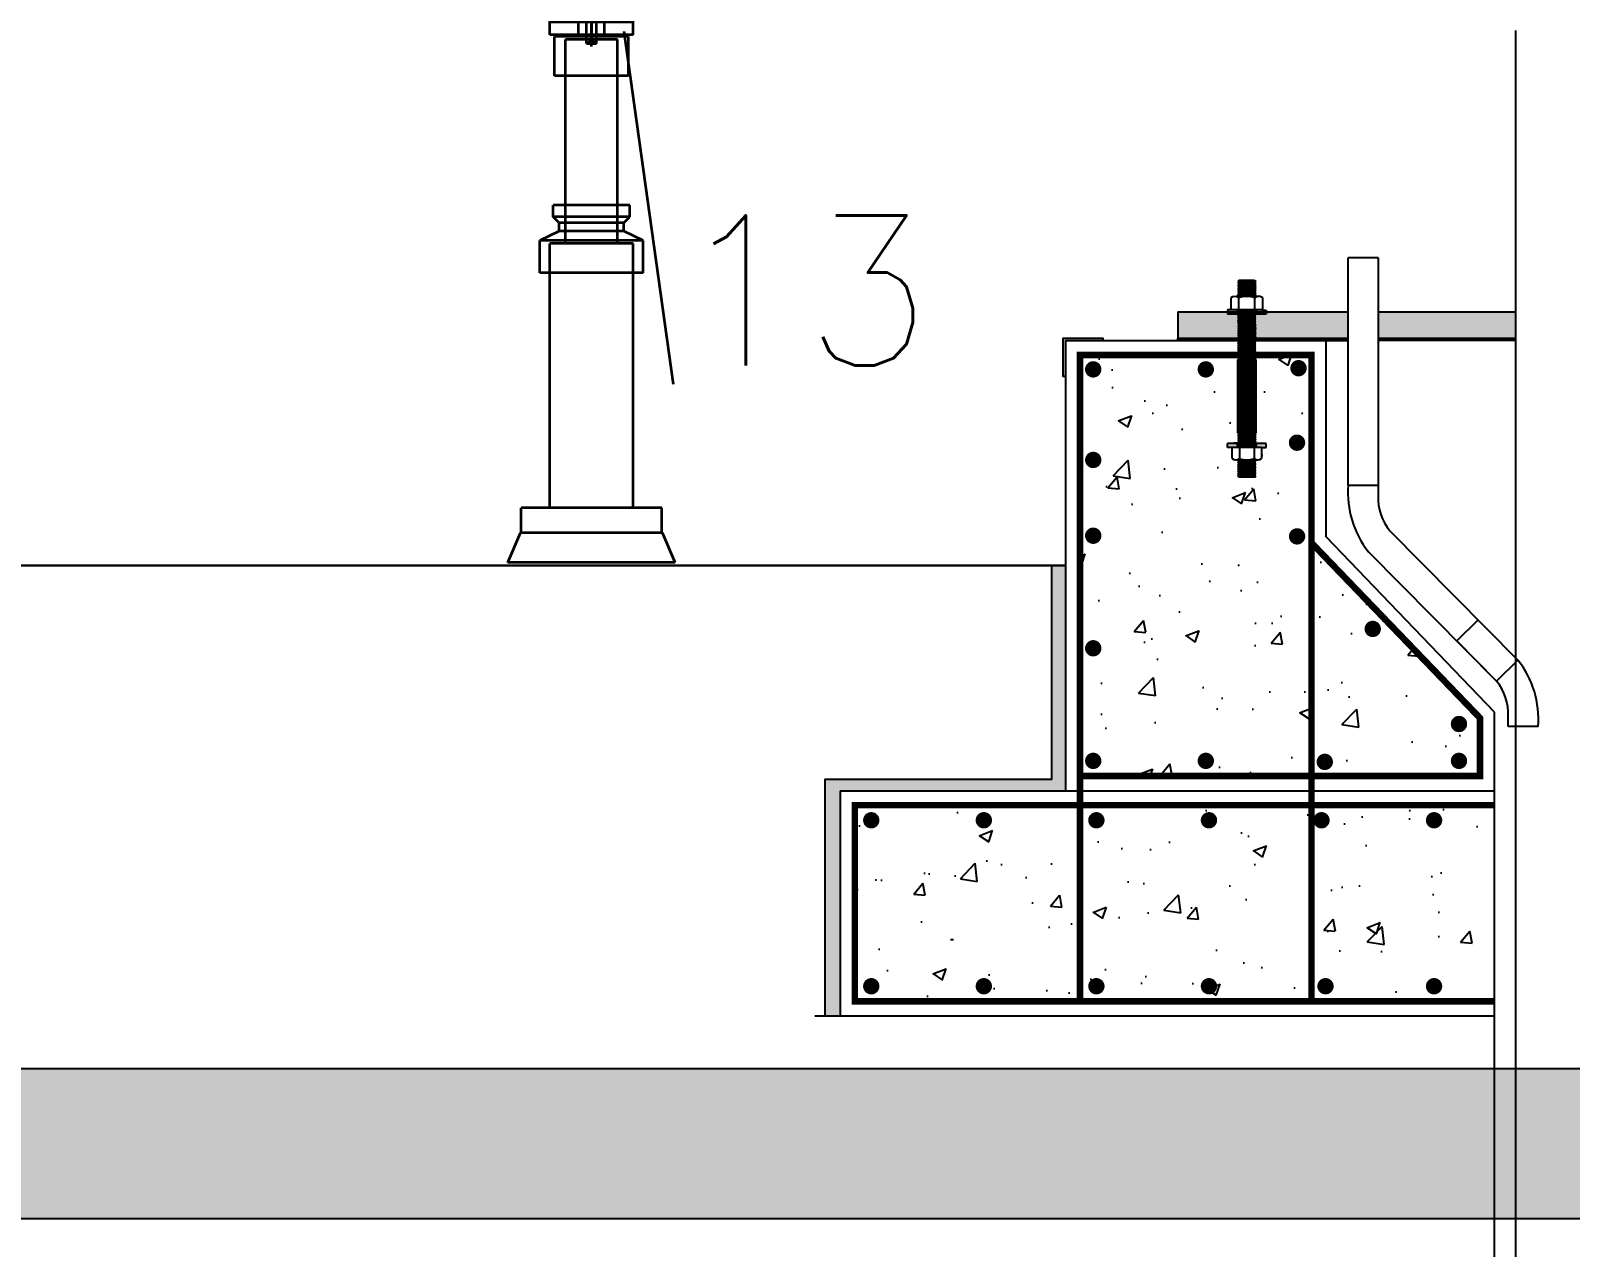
# Model space of a CAD drawing. Header units: inches. Extents: x 191440 to 383551, y 141411 to 284946.
# Drawn here: x 191684.629 to 191688.732, y 141564.486 to 141567.728 of the extents above; entities that cross this region are included whole.
import ezdxf

# ---------------------------------------------------------------- set-up
doc = ezdxf.new("R2010")
doc.units = ezdxf.units.IN
doc.header["$MEASUREMENT"] = 0
for name, pattern in [('AUSGEZOGEN', [0]), ('C_SOLID_M', [0]), ('CENTER', [2, 1.25, -0.25, 0.25, -0.25]), ('DGN Style 3', [426.72, 304.8, -121.92])]:
    doc.linetypes.add(name, pattern=pattern)
for name, color, linetype in [('CO', 4, 'Continuous'), ('Concrete', 7, 'C_SOLID_M'), ('HATCH', 40, 'Continuous'), ('PIPE', 7, 'AUSGEZOGEN'), ('Reinforcement', 10, 'Continuous'), ('Sanitary', 6, 'Continuous'), ('TEXT', 7, 'Continuous'), ('VP', 7, 'Continuous')]:
    doc.layers.add(name, color=color, linetype=linetype)
doc.layers.add('WB-SJ3-M-SECTA - M-EQPM-SUPT', color=4, linetype='Continuous', lineweight=35)
doc.layers.add('WB-SJ3-M-SECTA - P-TW', color=7, linetype='Continuous', lineweight=35)
doc.styles.add('ROMANS', font='romans', dxfattribs={"height": 1})
doc.styles.get("Standard").update_dxf_attribs({"font": 'txt.shx', "height": 0.2})
doc.dimstyles.new('osama', dxfattribs={"dimtxt": 50, "dimasz": 45, "dimexe": 0.18, "dimexo": 0.0625, "dimgap": 0.2, "dimtad": 0, "dimdec": 0, "dimzin": 0, "dimdsep": 46, "dimtxsty": 'ROMANS', "dimcen": 0, "dimse1": 1, "dimse2": 1, "dimclrd": 3, "dimclre": 3, "dimclrt": 5, "dimadec": 0, "dimazin": 0, "dimtfac": 0.6, "dimtdec": 0, "dimtmove": 2, "dimatfit": 3, "dimfxl": 1, "dimtolj": 1, "dimtzin": 0, "dimarcsym": 0})
pattern_1 = [(50, (192351.8954, 142335.46522), (0.36436934, -0.03187817), [0.0381, -0.4191]), (355, (192351.8954, 142335.46522), (-0.07048684, 0.38211369), [0.03048, -0.33528117]), (100.451445, (192351.92575, 142335.46257), (0.2938825, 0.3502355), [0.03238002, -0.35618049]), (46.1842, (192351.8954, 142335.56682), (0.54215808, -0.08408466), [0.05715, -0.62865]), (96.63556, (192351.94057, 142335.5598), (0.47480827, 0.49485225), [0.04857005, -0.53427122]), (351.18415, (192351.8954, 142335.5668), (0.47480827, 0.49485225), [0.04571993, -0.50291946]), (21, (192351.9462, 142335.54142), (0.30322878, -0.2045304), [0.0381, -0.4191]), (326, (192351.9462, 142335.54142), (0.12360406, 0.36837593), [0.03048, -0.33528]), (71.451445, (192351.97146, 142335.52438), (0.42683284, 0.16384554), [0.03238002, -0.35617988]), (37.5, (192351.89539, 142335.46522), (0.006177207, 0.169110078), [0, -0.331216, 0, -0.34036, 0, -0.33655]), (7.5, (192351.89539, 142335.46522), (0.133639325, 0.20036115), [0, -0.194056, 0, -0.323596, 0, -0.12827]), (327.5, (192351.7821, 142335.46522), (0.27118119, -0.011457488), [0, -0.127, 0, -0.39624, 0, -0.52578]), (317.5, (192351.7313, 142335.46522), (0.29625836, 0.05085298), [0, -0.1651, 0, -0.263144, 0, -0.37338])]

# ---------------------------------------------------------------- blocks, each defined once
blk = doc.blocks.new('*U19')
at = {"layer": 'WB-SJ3-M-SECTA - M-EQPM-SUPT', "color": 4, "linetype": 'DGN Style 3', "lineweight": 35}
for p, q in [((75.4, 497.4), (75.4, 578.5)), ((85, 497.4), (85, 578.5))]:
    blk.add_line(p, q, dxfattribs=at)
at = {"layer": 'WB-SJ3-M-SECTA - M-EQPM-SUPT', "linetype": 'DGN Style 3'}
for p, q in [((40.2, 517.7), (40.2, 530.1)), ((40.2, 518.1), (40.2, 530.1)), ((40.2, 530.1), (120.2, 530.1)), ((40.2, 505.7), (40.2, 518.1)), ((40.2, 517.7), (120.2, 517.7)), ((67.7, 505.5), (67.7, 518.1)), ((80.2, 507.4), (80.2, 518.1)), ((92.7, 505.5), (92.7, 518.1)), ((120.2, 518.1), (120.2, 530.1)), ((120.2, 517.7), (120.2, 530.1)), ((120.2, 505.7), (120.2, 518.1)), ((120.2, 505.7), (120.2, 517.7)), ((40.2, 505.7), (120.2, 505.7)), ((44.8, 466.2), (44.8, 503.9)), ((67.7, 505.5), (77.6, 505.5)), ((87.7, 505.5), (92.7, 505.5)), ((115.5, 466.2), (115.5, 503.9)), ((55.2, 465.1), (55.2, 501)), ((105.2, 465.1), (105.2, 501)), ((55.2, 305.6), (55.2, 342.4)), ((105.2, 305.6), (105.2, 342.4)), ((40.2, 277.7), (40.2, 305.6)), ((120.2, 277.7), (120.2, 305.6))]:
    blk.add_line(p, q, dxfattribs=at)
at = {"layer": 'WB-SJ3-M-SECTA - M-EQPM-SUPT'}
for p, q in [((40.2, 518.1), (120.2, 518.1)), ((80.2, 505.5), (80.2, 507.4)), ((43.5, 331.1), (43.5, 342.4)), ((116.8, 331.1), (116.8, 342.4)), ((49.2, 325.4), (43.5, 331.1)), ((49.2, 317.4), (49.2, 325.4)), ((111.2, 325.4), (116.8, 331.1)), ((111.2, 317.4), (111.2, 325.4)), ((30.7, 308.7), (49.2, 317.4)), ((111.2, 317.4), (129.6, 308.7)), ((30.7, 277.7), (30.7, 308.7)), ((129.6, 277.7), (129.6, 308.7)), ((12.7, 28.6), (12.7, 52.5)), ((147.7, 28.6), (147.7, 52.5))]:
    blk.add_line(p, q, dxfattribs=at)
at = {"layer": 'WB-SJ3-M-SECTA - M-EQPM-SUPT', "linetype": 'Continuous'}
for p, q in [((55.2, 342.4), (55.2, 465.1)), ((105.2, 342.4), (105.2, 465.1)), ((40.2, 52.5), (40.2, 277.7)), ((120.2, 52.5), (120.2, 277.7)), ((0, 0), (12.2, 28.6)), ((160.3, 0), (148.1, 28.6))]:
    blk.add_line(p, q, dxfattribs=at)
at = {"layer": 'WB-SJ3-M-SECTA - M-EQPM-SUPT', "color": 4, "linetype": 'DGN Style 3', "lineweight": 35, "flags": 128}
for points in [[(75.4, 578.5), (75.4, 651.8)], [(85, 651.8), (85, 578.5)], [(85, 578.5), (75.4, 578.5)], [(85, 497.4), (75.4, 497.4)]]:
    blk.add_lwpolyline(points, dxfattribs=at)
at = {"layer": 'WB-SJ3-M-SECTA - M-EQPM-SUPT', "linetype": 'DGN Style 3', "flags": 128}
for points in [[(40.2, 505.7), (40.2, 505.7), (40.2, 517.7)], [(92.7, 518.1), (80.2, 518.1), (67.7, 518.1)], [(75.4, 530.1), (85, 530.1)], [(85, 518.1), (75.4, 518.1)], [(44.8, 503.9), (115.5, 503.9)], [(85, 505.5), (75.4, 505.5)], [(55.2, 501), (105.2, 501)], [(44.8, 466.2), (55.2, 466.2)], [(44.8, 466.2), (46.9, 466.2)], [(105.2, 466.2), (115.5, 466.2)], [(43.5, 342.4), (55.2, 342.4)], [(105.2, 342.4), (116.8, 342.4)], [(43.5, 331.1), (116.8, 331.1)], [(49.2, 325.4), (111.2, 325.4)], [(49.2, 317.4), (111.2, 317.4)], [(30.7, 308.7), (129.6, 308.7)], [(40.2, 305.6), (120.2, 305.6)], [(40.2, 305.6), (55.2, 305.6)], [(12.7, 52.5), (40.2, 52.5)], [(120.2, 52.5), (147.7, 52.5)], [(12.2, 28.6), (12.7, 28.6)], [(147.7, 28.6), (148.1, 28.6)], [(0, 0), (160.3, 0)]]:
    blk.add_lwpolyline(points, dxfattribs=at)
at = {"layer": 'WB-SJ3-M-SECTA - M-EQPM-SUPT', "flags": 128}
for points in [[(87.7, 505.5), (80.2, 505.5), (77.6, 505.5)], [(43.5, 342.4), (116.8, 342.4)], [(43.5, 342.4), (43.5, 342.4)], [(43.5, 331.1), (116.8, 331.1)], [(43.5, 331.1), (43.5, 331.1)], [(49.2, 325.4), (111.2, 325.4)], [(49.2, 325.4), (49.2, 325.4)], [(49.2, 317.4), (111.2, 317.4)], [(49.2, 317.4), (49.2, 317.4)], [(30.7, 308.7), (129.6, 308.7)], [(30.7, 308.7), (30.7, 308.7)], [(30.7, 277.7), (129.6, 277.7)], [(30.7, 277.7), (40.2, 277.7)], [(12.7, 52.5), (147.7, 52.5)]]:
    blk.add_lwpolyline(points, dxfattribs=at)
at = {"layer": 'WB-SJ3-M-SECTA - M-EQPM-SUPT', "linetype": 'Continuous', "flags": 128}
for points in [[(46.9, 466.2), (111.7, 466.2)], [(12.2, 28.6), (148.1, 28.6)], [(12.2, 28.6), (12.2, 28.6)]]:
    blk.add_lwpolyline(points, dxfattribs=at)
at = {"layer": 'WB-SJ3-M-SECTA - M-EQPM-SUPT', "color": 4, "linetype": 'DGN Style 3', "lineweight": 35}
for start, end in [(0, 180), (180, 0)]:
    blk.add_arc((80.2, 651.8), 4.8, start, end, dxfattribs=at)
at = {"layer": 'WB-SJ3-M-SECTA - M-EQPM-SUPT', "linetype": 'DGN Style 3'}
blk.add_rational_spline([(80.2, 494.3), (80.2, 534.8), (80.2, 575.4), (80.2, 648.8), (80.2, 648.8), (80.2, 648.8), (80.2, 575.4), (80.2, 534.8), (80.2, 494.3)], [1, 1, 1, 0.707106781187, 1, 0.707106781187, 1, 1, 1], degree=2, knots=[0, 0, 0, 0.333333, 0.333333, 0.5, 0.5, 0.666667, 0.666667, 1, 1, 1], dxfattribs=at)
at = {"layer": 'WB-SJ3-M-SECTA - P-TW', "linetype": 'DGN Style 3', "lineweight": 35}
blk.add_line((76.4, 497.4), (84, 497.4), dxfattribs=at)
blk.add_open_spline([(76.4, 497.4), (76.5, 497.5), (76.6, 497.6), (76.8, 497.8), (76.9, 498), (77.2, 498.2), (77.3, 498.3), (77.5, 498.4), (77.6, 498.5), (77.8, 498.6), (77.8, 498.6), (78.1, 498.8), (78.2, 498.9), (78.5, 499), (78.6, 499), (78.8, 499.1), (78.9, 499.1), (79.2, 499.2), (79.4, 499.2), (79.7, 499.2), (79.8, 499.3), (80, 499.3), (80.1, 499.3), (80.4, 499.3), (80.6, 499.3), (80.8, 499.2), (80.9, 499.2), (81, 499.2), (81, 499.2), (81.2, 499.2), (81.3, 499.1), (81.5, 499.1), (81.7, 499), (82, 498.9), (82.1, 498.9), (82.3, 498.8), (82.3, 498.7), (82.6, 498.6), (82.7, 498.5), (82.9, 498.3), (83, 498.3), (83.2, 498.2), (83.2, 498.1), (83.4, 498), (83.5, 497.8), (83.8, 497.6), (83.9, 497.5), (84, 497.4)], degree=3, knots=[0, 0, 0, 0, 0.0625, 0.0625, 0.125, 0.125, 0.1875, 0.1875, 0.21875, 0.21875, 0.25, 0.25, 0.3125, 0.3125, 0.34375, 0.34375, 0.375, 0.375, 0.4375, 0.4375, 0.46875, 0.46875, 0.5, 0.5, 0.5625, 0.5625, 0.578125, 0.578125, 0.59375, 0.59375, 0.625, 0.625, 0.6875, 0.6875, 0.71875, 0.71875, 0.75, 0.75, 0.8125, 0.8125, 0.84375, 0.84375, 0.875, 0.875, 0.9375, 0.9375, 1, 1, 1, 1], dxfattribs=at)

msp = doc.modelspace()

# ---------------------------------------------------------------- hatches: boundary and pattern name
at = {"layer": 'Concrete'}
for points in [[(191687.83134, 141566.98376), (191687.81889, 141566.98375), (191687.81889, 141566.97248), (191687.92192, 141566.97249), (191687.92192, 141566.98357), (191687.9098, 141566.98357)], [(191687.83142, 141566.61698), (191687.81897, 141566.61698), (191687.81897, 141566.62826), (191687.922, 141566.62827), (191687.922, 141566.61719), (191687.90988, 141566.61719)]]:
    msp.add_hatch(color=256, dxfattribs=at).paths.add_polyline_path(points)
at = {"layer": 'HATCH'}
h = msp.add_hatch(dxfattribs=at)
h.set_pattern_fill('AR-CONC', color=256, scale=0.002)
h.set_pattern_definition(pattern_1)
h.paths.add_polyline_path([(191688.04278, 141566.36307), (191688.04278, 141566.86378), (191687.42586, 141566.86378), (191687.42586, 141565.74157), (191688.04278, 141565.74157)])
h.paths.add_polyline_path([(191687.7721, 141565.78209, -1), (191687.75009, 141565.78208, -1)], flags=16)
h.paths.add_polyline_path([(191687.99337, 141566.38036, -1), (191688.01538, 141566.38036, -1)], flags=16)
h.paths.add_polyline_path([(191687.4721, 141566.08209, -1), (191687.45009, 141566.08208, -1)], flags=16)
h.paths.add_polyline_path([(191687.84538, 141566.62782), (191687.8464, 141566.6268), (191687.84787, 141566.62826), (191687.84538, 141566.62826)], flags=16)
h.paths.add_polyline_path([(191687.89432, 141566.62081), (191687.89133, 141566.62381), (191687.8494, 141566.6238), (191687.8464, 141566.62081)], flags=0)
h.paths.add_polyline_path([(191687.84939, 141566.62064), (191687.84939, 141566.6238), (191687.8464, 141566.62081), (191687.8464, 141566.61764)], flags=16)
h.paths.add_polyline_path([(191687.84933, 141566.84427), (191687.8464, 141566.8472), (191687.8464, 141566.84427)], flags=0)
h.paths.add_polyline_path([(191687.89134, 141566.53836), (191687.8494, 141566.53836), (191687.84641, 141566.54135), (191687.8494, 141566.54435), (191687.84641, 141566.54734), (191687.8494, 141566.55034), (191687.84641, 141566.55334), (191687.8494, 141566.55633), (191687.84641, 141566.55933), (191687.8494, 141566.56232), (191687.84641, 141566.56532), (191687.8494, 141566.56831), (191687.8464, 141566.57131), (191687.8494, 141566.5743), (191687.8464, 141566.5773), (191687.8494, 141566.58029), (191687.84565, 141566.58404), (191687.84116, 141566.58404, -0.1856777), (191687.83143, 141566.58778), (191687.83142, 141566.61698), (191687.89482, 141566.61715), (191687.88975, 141566.62222), (191687.89432, 141566.6268), (191687.89133, 141566.6298), (191687.84939, 141566.62979), (191687.84791, 141566.62831), (191687.85088, 141566.62831), (191687.8464, 141566.63279), (191687.84939, 141566.63578), (191687.8464, 141566.63878), (191687.84939, 141566.64177), (191687.8464, 141566.64477), (191687.84939, 141566.64776), (191687.8464, 141566.65076), (191687.84939, 141566.65375), (191687.84758, 141566.65557), (191687.84521, 141566.65557), (191687.84939, 141566.65974), (191687.87036, 141566.65975), (191687.8703, 141566.84727), (191687.84633, 141566.84727), (191687.84933, 141566.85026), (191687.8484, 141566.85119), (191687.8443, 141566.85122), (191687.84933, 141566.85625), (191687.84633, 141566.85925), (191687.84933, 141566.86224), (191687.89126, 141566.86225), (191687.89426, 141566.85925), (191687.89126, 141566.85626), (191687.89459, 141566.85293), (191687.89465, 141566.65557), (191687.89314, 141566.65557), (191687.89132, 141566.65376), (191687.89432, 141566.65076), (191687.89132, 141566.64777), (191687.89432, 141566.64477), (191687.89133, 141566.64178), (191687.89432, 141566.63878), (191687.89133, 141566.63579), (191687.89645, 141566.63066), (191687.89646, 141566.61715), (191687.9093, 141566.61718), (191687.9093, 141566.58779, -0.1856777), (191687.89957, 141566.58404), (191687.89508, 141566.58404), (191687.89133, 141566.5803), (191687.89433, 141566.5773), (191687.89133, 141566.57431), (191687.89433, 141566.57131), (191687.89133, 141566.56832), (191687.89433, 141566.56532), (191687.89133, 141566.56233), (191687.89433, 141566.55933), (191687.89133, 141566.55634), (191687.89433, 141566.55334), (191687.89134, 141566.55034), (191687.89433, 141566.54735), (191687.89134, 141566.54435), (191687.89433, 141566.54136)], flags=16)
h.paths.add_polyline_path([(191687.4721, 141565.78209, -1), (191687.45009, 141565.78208, -1)], flags=16)
h.paths.add_polyline_path([(191687.8509, 141566.58778), (191687.85089, 141566.61698), (191687.9093, 141566.61699), (191687.922, 141566.61719), (191687.90988, 141566.61719), (191687.88983, 141566.61713), (191687.88983, 141566.58779, -0.1923077)], flags=16)
h.paths.add_polyline_path([(191687.45009, 141566.38208, -1), (191687.4721, 141566.38209, -1)], flags=16)
h.paths.add_polyline_path([(191687.99322, 141566.63, -1), (191688.01522, 141566.63001, -1)], flags=16)
h.paths.add_polyline_path([(191687.84336, 141566.6283), (191687.83713, 141566.62829), (191687.83577, 141566.62828), (191687.8409, 141566.6283)], flags=16)
h.paths.add_polyline_path([(191687.89375, 141566.84179), (191687.89126, 141566.84428), (191687.89375, 141566.84676), (191687.89375, 141566.84778), (191687.89126, 141566.85027), (191687.84933, 141566.85026), (191687.84633, 141566.85326), (191687.89426, 141566.85326), (191687.89498, 141566.84799), (191687.89375, 141566.84676), (191687.89375, 141566.84179), (191687.89426, 141566.84128), (191687.89375, 141566.84128)], flags=0)
h.paths.add_polyline_path([(191687.45009, 141566.584, -1), (191687.4721, 141566.584, -1)], flags=16)
h.paths.add_polyline_path([(191687.99722, 141566.82849, -1), (191688.01922, 141566.8285, -1)], flags=16)
h.paths.add_polyline_path([(191687.75009, 141566.82536, -1), (191687.7721, 141566.82537, -1)], flags=16)
h.paths.add_polyline_path([(191687.45009, 141566.82536, -1), (191687.4721, 141566.82537, -1)], flags=16)
h = msp.add_hatch(color=256, dxfattribs=at)
h.dxf.hatch_style = 1
h.paths.add_polyline_path([(191687.35009, 141566.30268), (191687.38697, 141566.30268), (191687.38697, 141565.70268), (191686.78697, 141565.70268), (191686.78697, 141565.10268), (191686.74564, 141565.10268), (191686.74564, 141565.7324), (191687.35009, 141565.7324)])
at = {"layer": 'HATCH', "linetype": 'ByBlock', "lineweight": -2}
h = msp.add_hatch(dxfattribs=at)
h.set_pattern_fill('GRAVEL', color=256)
h.set_pattern_definition([(228.01279, (191620.95534, 141536.53027), (-8, -9), [0.134536, -13.319088]), (184.96974, (191620.86534, 141536.43027), (12, 1), [0.230868, -22.855925]), (132.51045, (191620.63534, 141536.41027), (10, -11), [0.162788, -16.116033]), (267.27369, (191620.24534, 141536.16027), (1, 20), [0.210238, -20.813558]), (292.833654, (191620.23534, 141535.95027), (-5, 12), [0.206155, -20.409373]), (357.27369, (191620.31534, 141535.76027), (-20, 1), [0.210238, -20.813558]), (37.69424, (191620.52534, 141535.75027), (-13, -10), [0.278029, -27.524849]), (72.25533, (191620.74534, 141535.92027), (7, 22), [0.262488, -25.9863215]), (121.429566, (191620.82534, 141536.17027), (-8, 13), [0.21095, -20.884073]), (175.23636, (191620.71534, 141536.35027), (11, -1), [0.240832, -11.800763]), (222.39744, (191620.47534, 141536.37027), (-12, -11), [0.311448, -30.833375]), (138.81407, (191621.23534, 141536.15027), (-7, 6), [0.106301, -10.523845]), (171.469234, (191621.15534, 141536.22027), (13, -2), [0.202237, -20.021511]), (225, (191620.95534, 141536.2503), (-1e-16, -1), [0.141421, -1.272793]), (203.1986, (191620.88534, 141536.37027), (5, 2), [0.076158, -7.539615]), (291.8014, (191620.81534, 141536.34027), (-1, 3), [0.107703, -5.277462]), (30.96376, (191620.85534, 141536.24027), (3, 2), [0.174929, -5.656023]), (161.56505, (191621.00534, 141536.33027), (2, -1), [0.126491, -3.035787]), (16.38954, (191620.23534, 141536.34027), (10, 3), [0.1772, -17.542845]), (70.34618, (191620.40534, 141536.39027), (-4, -11), [0.148661, -14.717408]), (293.1986, (191621.00534, 141536.53027), (-2, 5), [0.152315, -7.463458]), (343.61046, (191621.06534, 141536.39027), (-10, 3), [0.1772, -17.542845]), (339.44395, (191620.23534, 141535.72027), (-5, 2), [0.17088, -8.373124]), (294.77514, (191620.39534, 141535.66027), (-5, 11), [0.143178, -14.174643]), (66.8014, (191621.01534, 141535.53027), (2, 5), [0.152315, -7.463458]), (17.354025, (191621.07534, 141535.67027), (-13, -4), [0.167631, -16.595424]), (69.44395, (191620.52534, 141535.53027), (-2, -5), [0.08544, -8.458564]), (101.30993, (191620.95534, 141535.53027), (-1, 4), [0.05099, -5.04803]), (165.96376, (191620.94534, 141535.58027), (3, -1), [0.206155, -3.916951]), (186.009006, (191620.74534, 141535.63027), (10, 1), [0.19105, -18.913923]), (303.69007, (191620.85534, 141536.15027), (-1, 2), [0.144222, -3.461329]), (353.157227, (191620.93534, 141536.03027), (17, -2), [0.251794, -24.927563]), (60.9454, (191621.18534, 141536.00027), (-4, -7), [0.102956, -10.192674]), (90, (191621.2353, 141536.0903), (-1, 1), [0.06, -0.94]), (120.25644, (191620.72534, 141535.66027), (4, -7), [0.138924, -13.75352]), (48.01279, (191620.65534, 141535.78027), (8, 9), [0.269072, -13.184552]), (0, (191620.8353, 141535.9803), (1, 1), [0.26, -0.74]), (325.30485, (191621.09534, 141535.98027), (10, -7), [0.158114, -15.653274]), (254.0546, (191621.22534, 141535.89027), (-1, -4), [0.145602, -7.134508]), (207.645975, (191621.18534, 141535.75027), (-19, -10), [0.237065, -23.469474]), (175.42608, (191620.97534, 141535.64027), (-13, 1), [0.250799, -24.829073])])
h.paths.add_polyline_path([(191693.0301, 141564.96268), (191683.54287, 141564.96268), (191683.54239, 141564.56268), (191693.0301, 141564.56268)])
h.paths.add_polyline_path([(191683.54287, 141564.96268), (191683.24002, 141564.96268), (191683.40532, 141564.56268), (191683.54239, 141564.56268)])
h.paths.add_polyline_path([(191683.24002, 141564.96268), (191682.84825, 141564.96268), (191681.78216, 141565.66268), (191656.7596, 141565.66268), (191656.7596, 141565.26268), (191681.66258, 141565.26268), (191682.72866, 141564.56268), (191683.40532, 141564.56268)])
at = {"layer": 'HATCH'}
h = msp.add_hatch(dxfattribs=at)
h.set_pattern_fill('AR-CONC', color=256, scale=0.002)
h.set_pattern_definition(pattern_1)
h.paths.add_polyline_path([(191687.00684, 141565.66397), (191686.82567, 141565.66397), (191686.82567, 141565.14138), (191686.86948, 141565.14138), (191686.86948, 141565.17052, -0.4142447), (191686.85848, 141565.18153, -1), (191686.88048, 141565.18152, -0.4141824), (191686.86948, 141565.17052), (191686.86948, 141565.14138), (191686.95379, 141565.14138)])
h.paths.add_polyline_path([(191686.85848, 141565.62382, -1), (191686.88048, 141565.62383, -1)], flags=16)
h = msp.add_hatch(dxfattribs=at)
h.set_pattern_fill('AR-CONC', color=256, scale=0.002)
h.set_pattern_definition(pattern_1)
h.paths.add_polyline_path([(191688.53097, 141565.66397), (191687.00684, 141565.66397), (191686.95379, 141565.14138), (191687.05213, 141565.14138), (191687.15873, 141565.62619, -0.8971866), (191687.18048, 141565.62383, -1.1145954), (191687.15873, 141565.62619), (191687.05213, 141565.14138), (191688.53097, 141565.14138)])
h.paths.add_polyline_path([(191687.78048, 141565.18152, -1), (191687.75848, 141565.18153, -1)], flags=16)
h.paths.add_polyline_path([(191688.08048, 141565.18152, -1), (191688.05848, 141565.18153, -1)], flags=16)
h.paths.add_polyline_path([(191687.75848, 141565.62382, -1), (191687.78048, 141565.62383, -1)], flags=16)
h.paths.add_polyline_path([(191688.05848, 141565.62382, -1), (191688.08048, 141565.62383, -1)], flags=16)
h.paths.add_polyline_path([(191687.48048, 141565.18152, -1), (191687.45848, 141565.18153, -1)], flags=16)
h.paths.add_polyline_path([(191688.35848, 141565.18153, -1), (191688.38048, 141565.18152, -1)], flags=16)
h.paths.add_polyline_path([(191687.45848, 141565.62382, -1), (191687.48048, 141565.62383, -1)], flags=16)
h.paths.add_polyline_path([(191688.35848, 141565.62382, -1), (191688.38048, 141565.62383, -1)], flags=16)
h.paths.add_polyline_path([(191687.18048, 141565.18152, -1), (191687.15848, 141565.18153, -1)], flags=16)
at = {"layer": 'PIPE'}
h = msp.add_hatch(color=256, dxfattribs=at)
h.dxf.hatch_style = 1
h.paths.add_polyline_path([(191688.14065, 141566.97868), (191688.14065, 141566.90868), (191687.89292, 141566.90868), (191687.89433, 141566.90726), (191687.89126, 141566.90419), (191687.84932, 141566.90419), (191687.84483, 141566.90868), (191687.68697, 141566.90868), (191687.68697, 141566.97868)])
h.paths.add_polyline_path([(191687.88384, 141566.97848), (191687.87726, 141566.97847), (191687.87068, 141566.97845), (191687.86454, 141566.97844), (191687.8584, 141566.97844), (191687.85303, 141566.97843), (191687.84765, 141566.97844), (191687.84328, 141566.97844), (191687.83891, 141566.97845), (191687.83569, 141566.97846), (191687.83248, 141566.97848)], flags=16)
h.paths.add_polyline_path([(191687.89425, 141566.94328), (191687.89125, 141566.94029), (191687.89425, 141566.93729), (191687.89125, 141566.9343), (191687.89425, 141566.9313), (191687.89126, 141566.92831), (191687.89425, 141566.92531), (191687.89126, 141566.92232), (191687.89425, 141566.91932), (191687.89126, 141566.91633), (191687.89425, 141566.91333), (191687.89126, 141566.91034), (191687.84932, 141566.91033), (191687.84633, 141566.91333), (191687.84932, 141566.91632), (191687.84633, 141566.91932), (191687.84932, 141566.92231), (191687.84633, 141566.92531), (191687.84932, 141566.9283), (191687.84633, 141566.9313), (191687.84932, 141566.93429), (191687.84633, 141566.93729), (191687.84932, 141566.94028), (191687.84633, 141566.94328), (191687.84932, 141566.94627), (191687.84632, 141566.94927), (191687.84968, 141566.95263), (191687.84632, 141566.95598), (191687.84932, 141566.95898), (191687.84632, 141566.96197), (191687.84932, 141566.96497), (191687.84632, 141566.96797), (191687.84932, 141566.97096), (191687.84632, 141566.97396), (191687.84932, 141566.97695), (191687.89125, 141566.97696), (191687.89425, 141566.97396), (191687.89125, 141566.97097), (191687.89425, 141566.96797), (191687.89125, 141566.96497), (191687.89425, 141566.96198), (191687.89125, 141566.95898), (191687.89425, 141566.95599), (191687.89089, 141566.95263), (191687.89425, 141566.94927), (191687.89125, 141566.94628)], flags=16)
h = msp.add_hatch(color=256, dxfattribs=at)
h.dxf.hatch_style = 1
h.paths.add_polyline_path([(191688.40961, 141566.90868), (191688.40961, 141566.97868), (191688.22065, 141566.97868), (191688.22065, 141566.90868)])
h.paths.add_polyline_path([(191688.58697, 141566.90868), (191688.58697, 141566.97868), (191688.40961, 141566.97868), (191688.40961, 141566.90868)])
h = msp.add_hatch(color=256, dxfattribs=at)
h.dxf.hatch_style = 1
h.paths.add_polyline_path([(191687.38097, 141566.90868), (191687.48693, 141566.90868), (191687.48697, 141566.90268), (191687.38697, 141566.90268), (191687.38697, 141566.80642), (191687.38097, 141566.80642)])
h = msp.add_hatch(color=4, dxfattribs=at)
h.dxf.hatch_style = 1
h.paths.add_polyline_path([(191688.14065, 141566.90268), (191688.14065, 141566.90868), (191687.68697, 141566.90868), (191687.68697, 141566.90268)])
h.paths.add_polyline_path([(191688.40961, 141566.90268), (191688.40961, 141566.90868), (191688.22065, 141566.90868), (191688.22065, 141566.90268)])
h.paths.add_polyline_path([(191688.58697, 141566.90268), (191688.58697, 141566.90868), (191688.40961, 141566.90868), (191688.40961, 141566.90268)])
h = msp.add_hatch(dxfattribs=at)
h.set_pattern_fill('AR-CONC', color=256, scale=0.002)
h.set_pattern_definition(pattern_1)
h.paths.add_polyline_path([(191688.04278, 141566.36307), (191688.04278, 141565.74157), (191688.49208, 141565.74157), (191688.49208, 141565.89607)])
h.paths.add_polyline_path([(191688.4469, 141565.88031, -1), (191688.4249, 141565.8803, -1)], flags=16)
h.paths.add_polyline_path([(191688.4469, 141565.78209, -1), (191688.4249, 141565.78208, -1)], flags=16)
h.paths.add_polyline_path([(191688.19502, 141566.13368, -1), (191688.21702, 141566.13368, -1)], flags=16)
h.paths.add_polyline_path([(191688.08918, 141565.77939, -1), (191688.06718, 141565.77939, -1)], flags=16)

# ---------------------------------------------------------------- linework, layer by layer
for p, q in [((191687.84931, 141567.06238), (191687.84631, 141567.05939)), ((191687.89424, 141567.05939), (191687.84631, 141567.05939)), ((191687.84631, 141567.05939), (191687.84931, 141567.05639)), ((191687.84931, 141567.05639), (191687.84631, 141567.0534)), ((191687.89424, 141567.0534), (191687.84631, 141567.0534)), ((191687.84631, 141567.0534), (191687.84931, 141567.0504)), ((191687.84931, 141567.0504), (191687.84631, 141567.04741)), ((191687.89424, 141567.04741), (191687.84631, 141567.04741)), ((191687.84631, 141567.04741), (191687.84931, 141567.04441)), ((191687.84931, 141567.04441), (191687.84631, 141567.04142)), ((191687.89424, 141567.04142), (191687.84631, 141567.04142)), ((191687.84631, 141567.04142), (191687.84931, 141567.03842)), ((191687.84931, 141567.03842), (191687.84631, 141567.03543)), ((191687.84631, 141567.03543), (191687.84931, 141567.03243)), ((191687.89424, 141567.03543), (191687.84632, 141567.03543)), ((191687.89124, 141567.06239), (191687.84931, 141567.06238)), ((191687.84931, 141567.05639), (191687.89124, 141567.0564)), ((191687.84931, 141567.0504), (191687.89124, 141567.05041)), ((191687.84931, 141567.04441), (191687.89124, 141567.04442)), ((191687.84931, 141567.03842), (191687.89124, 141567.03843)), ((191687.89124, 141567.06239), (191687.89424, 141567.05939)), ((191687.89424, 141567.05939), (191687.89124, 141567.0564)), ((191687.89124, 141567.0564), (191687.89424, 141567.0534)), ((191687.89424, 141567.0534), (191687.89124, 141567.05041)), ((191687.89124, 141567.05041), (191687.89424, 141567.04741)), ((191687.89424, 141567.04741), (191687.89124, 141567.04442)), ((191687.89124, 141567.04442), (191687.89424, 141567.04142)), ((191687.89424, 141567.04142), (191687.89124, 141567.03843)), ((191687.89124, 141567.03843), (191687.89424, 141567.03543)), ((191687.89424, 141567.03543), (191687.89124, 141567.03244)), ((191687.82745, 141567.01588), (191687.82745, 141566.98376)), ((191687.83816, 141567.02), (191687.90241, 141567.02001)), ((191687.84722, 141567.02412), (191687.84392, 141567.02082)), ((191687.84931, 141567.03243), (191687.84632, 141567.02944)), ((191687.89424, 141567.02944), (191687.84632, 141567.02944)), ((191687.84632, 141567.02944), (191687.84931, 141567.02644)), ((191687.84931, 141567.02644), (191687.84632, 141567.02344)), ((191687.89424, 141567.02345), (191687.84632, 141567.02344)), ((191687.84632, 141567.02344), (191687.84931, 141567.02045)), ((191687.84722, 141567.02412), (191687.89334, 141567.02412)), ((191687.84887, 141566.98376), (191687.84887, 141567.01588)), ((191687.84931, 141567.03243), (191687.89124, 141567.03244)), ((191687.84931, 141567.02644), (191687.89124, 141567.02644)), ((191687.87028, 141567.02), (191687.89335, 141567.02001)), ((191687.89124, 141567.03244), (191687.89424, 141567.02944)), ((191687.89424, 141567.02944), (191687.89124, 141567.02644)), ((191687.89124, 141567.02644), (191687.89424, 141567.02345)), ((191687.89424, 141567.02345), (191687.89125, 141567.02045)), ((191687.8917, 141566.98376), (191687.8917, 141567.01589)), ((191687.89334, 141567.02412), (191687.89664, 141567.02083)), ((191687.91312, 141566.98376), (191687.91311, 141567.01589)), ((191687.84632, 141566.96796), (191687.84932, 141566.97095)), ((191687.89425, 141566.96796), (191687.84632, 141566.96796)), ((191687.84932, 141566.96496), (191687.84632, 141566.96796)), ((191687.84632, 141566.96197), (191687.84932, 141566.96496)), ((191687.89425, 141566.96197), (191687.84632, 141566.96197)), ((191687.84932, 141566.95897), (191687.84632, 141566.96197)), ((191687.84632, 141566.95597), (191687.84932, 141566.95897)), ((191687.89425, 141566.95598), (191687.84632, 141566.95597)), ((191687.84932, 141566.95298), (191687.84632, 141566.95597)), ((191687.84632, 141566.94998), (191687.84932, 141566.95298)), ((191687.84932, 141566.96496), (191687.89125, 141566.96497)), ((191687.84932, 141566.95897), (191687.89125, 141566.95897)), ((191687.84932, 141566.95298), (191687.89125, 141566.95298)), ((191687.89425, 141566.96796), (191687.89125, 141566.97096)), ((191687.89125, 141566.96497), (191687.89425, 141566.96796)), ((191687.89425, 141566.96197), (191687.89125, 141566.96497)), ((191687.89125, 141566.95897), (191687.89425, 141566.96197)), ((191687.89425, 141566.95598), (191687.89125, 141566.95897)), ((191687.89125, 141566.95298), (191687.89425, 141566.95598)), ((191687.89425, 141566.94999), (191687.89125, 141566.95298)), ((191687.89425, 141566.94999), (191687.84632, 141566.94998)), ((191687.84932, 141566.94699), (191687.84632, 141566.94998)), ((191687.84932, 141566.94626), (191687.84632, 141566.94327)), ((191687.84632, 141566.94327), (191687.84932, 141566.94027)), ((191687.89425, 141566.94327), (191687.84633, 141566.94327)), ((191687.84932, 141566.94027), (191687.84633, 141566.93728)), ((191687.89425, 141566.93728), (191687.84633, 141566.93728)), ((191687.84633, 141566.93728), (191687.84932, 141566.93428)), ((191687.84932, 141566.93428), (191687.84633, 141566.93129)), ((191687.89425, 141566.93129), (191687.84633, 141566.93129)), ((191687.84633, 141566.93129), (191687.84932, 141566.92829)), ((191687.84932, 141566.92829), (191687.84633, 141566.9253)), ((191687.89425, 141566.9253), (191687.84633, 141566.9253)), ((191687.84633, 141566.9253), (191687.84932, 141566.9223)), ((191687.84932, 141566.9223), (191687.84633, 141566.91931)), ((191687.89425, 141566.91931), (191687.84633, 141566.91931)), ((191687.84633, 141566.91931), (191687.84932, 141566.91631)), ((191687.84932, 141566.91631), (191687.84633, 141566.91332)), ((191687.89425, 141566.91332), (191687.84633, 141566.91332)), ((191687.84633, 141566.91332), (191687.84932, 141566.91032)), ((191687.89125, 141566.94699), (191687.84932, 141566.94699)), ((191687.89125, 141566.94627), (191687.84932, 141566.94626)), ((191687.84932, 141566.94027), (191687.89125, 141566.94028)), ((191687.84932, 141566.93428), (191687.89125, 141566.93429)), ((191687.84932, 141566.92829), (191687.89125, 141566.9283)), ((191687.84932, 141566.9223), (191687.89126, 141566.92231)), ((191687.84932, 141566.91631), (191687.89126, 141566.91632)), ((191687.89125, 141566.94699), (191687.89425, 141566.94999)), ((191687.89125, 141566.94627), (191687.89425, 141566.94327)), ((191687.89425, 141566.94327), (191687.89125, 141566.94028)), ((191687.89125, 141566.94028), (191687.89425, 141566.93728)), ((191687.89425, 141566.93728), (191687.89125, 141566.93429)), ((191687.89125, 141566.93429), (191687.89425, 141566.93129)), ((191687.89425, 141566.93129), (191687.89125, 141566.9283)), ((191687.89125, 141566.9283), (191687.89425, 141566.9253)), ((191687.89425, 141566.9253), (191687.89126, 141566.92231)), ((191687.89126, 141566.92231), (191687.89425, 141566.91931)), ((191687.89425, 141566.91931), (191687.89126, 141566.91632)), ((191687.89126, 141566.91632), (191687.89425, 141566.91332)), ((191687.89425, 141566.91332), (191687.89126, 141566.91033)), ((191687.84932, 141566.91032), (191687.84633, 141566.90733)), ((191687.89425, 141566.90733), (191687.84633, 141566.90733)), ((191687.84633, 141566.90733), (191687.84932, 141566.90433)), ((191687.89425, 141566.90733), (191687.84633, 141566.90733)), ((191687.84932, 141566.90433), (191687.84633, 141566.90134)), ((191687.84932, 141566.89819), (191687.84633, 141566.90118)), ((191687.84633, 141566.89519), (191687.84932, 141566.89819)), ((191687.89425, 141566.89519), (191687.84633, 141566.89519)), ((191687.84933, 141566.89219), (191687.84633, 141566.89519)), ((191687.84633, 141566.8892), (191687.84933, 141566.89219)), ((191687.89425, 141566.8892), (191687.84633, 141566.8892)), ((191687.84933, 141566.8862), (191687.84633, 141566.8892)), ((191687.84633, 141566.88321), (191687.84933, 141566.8862)), ((191687.89425, 141566.88321), (191687.84633, 141566.88321)), ((191687.84933, 141566.88021), (191687.84633, 141566.88321)), ((191687.84633, 141566.87722), (191687.84933, 141566.88021)), ((191687.89426, 141566.87722), (191687.84633, 141566.87722)), ((191687.84933, 141566.87422), (191687.84633, 141566.87722)), ((191687.84633, 141566.87123), (191687.84933, 141566.87422)), ((191687.89426, 141566.87123), (191687.84633, 141566.87123)), ((191687.84933, 141566.86823), (191687.84633, 141566.87123)), ((191687.84932, 141566.91032), (191687.89126, 141566.91033)), ((191687.84932, 141566.90433), (191687.89126, 141566.90434)), ((191687.84933, 141566.89819), (191687.89126, 141566.89819)), ((191687.84933, 141566.89219), (191687.89126, 141566.8922)), ((191687.84933, 141566.8862), (191687.89126, 141566.88621)), ((191687.84933, 141566.88021), (191687.89126, 141566.88022)), ((191687.84933, 141566.87422), (191687.89126, 141566.87423)), ((191687.89126, 141566.91033), (191687.89425, 141566.90733)), ((191687.89425, 141566.90733), (191687.89126, 141566.90434)), ((191687.89126, 141566.90434), (191687.89425, 141566.90134)), ((191687.89126, 141566.89819), (191687.89425, 141566.90119)), ((191687.89425, 141566.89519), (191687.89126, 141566.89819)), ((191687.89126, 141566.8922), (191687.89425, 141566.89519)), ((191687.89425, 141566.8892), (191687.89126, 141566.8922)), ((191687.89126, 141566.88621), (191687.89425, 141566.8892)), ((191687.89425, 141566.88321), (191687.89126, 141566.88621)), ((191687.89126, 141566.88022), (191687.89425, 141566.88321)), ((191687.89426, 141566.87722), (191687.89126, 141566.88022)), ((191687.89126, 141566.87423), (191687.89426, 141566.87722)), ((191687.89426, 141566.87123), (191687.89126, 141566.87423)), ((191687.89126, 141566.86824), (191687.89426, 141566.87123)), ((191687.84633, 141566.86524), (191687.84933, 141566.86823)), ((191687.89426, 141566.86524), (191687.84633, 141566.86524)), ((191687.84933, 141566.86224), (191687.84633, 141566.86524)), ((191687.84633, 141566.85925), (191687.84933, 141566.86224)), ((191687.89426, 141566.85925), (191687.84633, 141566.85925)), ((191687.89426, 141566.85925), (191687.84633, 141566.85925)), ((191687.84633, 141566.85925), (191687.84933, 141566.85625)), ((191687.84933, 141566.85625), (191687.84633, 141566.85326)), ((191687.89426, 141566.85326), (191687.84633, 141566.85326)), ((191687.84633, 141566.85326), (191687.84933, 141566.85026)), ((191687.84933, 141566.85026), (191687.84633, 141566.84727)), ((191687.84633, 141566.84727), (191687.84933, 141566.84427)), ((191687.89426, 141566.84727), (191687.84634, 141566.84727)), ((191687.84933, 141566.84427), (191687.84634, 141566.84128)), ((191687.89426, 141566.84128), (191687.84634, 141566.84128)), ((191687.84933, 141566.86823), (191687.89126, 141566.86824)), ((191687.84933, 141566.86224), (191687.89126, 141566.86225)), ((191687.84933, 141566.85625), (191687.89126, 141566.85626)), ((191687.84933, 141566.85026), (191687.89126, 141566.85027)), ((191687.84933, 141566.84427), (191687.89126, 141566.84428)), ((191687.89426, 141566.86524), (191687.89126, 141566.86824)), ((191687.89126, 141566.86225), (191687.89426, 141566.86524)), ((191687.89426, 141566.85925), (191687.89126, 141566.86225)), ((191687.89426, 141566.85925), (191687.89126, 141566.85626)), ((191687.89126, 141566.85626), (191687.89426, 141566.85326)), ((191687.89426, 141566.85326), (191687.89126, 141566.85027)), ((191687.89126, 141566.85027), (191687.89426, 141566.84727)), ((191687.89426, 141566.84727), (191687.89126, 141566.84428)), ((191687.89126, 141566.84428), (191687.89426, 141566.84128)), ((191687.84939, 141566.65974), (191687.8464, 141566.65675)), ((191687.89432, 141566.65675), (191687.8464, 141566.65675)), ((191687.8464, 141566.65675), (191687.84939, 141566.65375)), ((191687.84939, 141566.65375), (191687.8464, 141566.65076)), ((191687.89432, 141566.65076), (191687.8464, 141566.65076)), ((191687.8464, 141566.65076), (191687.84939, 141566.64776)), ((191687.84939, 141566.64776), (191687.8464, 141566.64477)), ((191687.89432, 141566.64477), (191687.8464, 141566.64477)), ((191687.8464, 141566.64477), (191687.84939, 141566.64177)), ((191687.84939, 141566.64177), (191687.8464, 141566.63878)), ((191687.89432, 141566.63878), (191687.8464, 141566.63878)), ((191687.8464, 141566.63878), (191687.84939, 141566.63578)), ((191687.84939, 141566.63578), (191687.8464, 141566.63279)), ((191687.89432, 141566.63279), (191687.8464, 141566.63279)), ((191687.8464, 141566.63279), (191687.84939, 141566.62979)), ((191687.84939, 141566.65974), (191687.89132, 141566.65975)), ((191687.84939, 141566.65375), (191687.89132, 141566.65376)), ((191687.84939, 141566.64776), (191687.89133, 141566.64777)), ((191687.84939, 141566.64177), (191687.89133, 141566.64178)), ((191687.84939, 141566.63578), (191687.89133, 141566.63579)), ((191687.89132, 141566.65975), (191687.89432, 141566.65675)), ((191687.89432, 141566.65675), (191687.89132, 141566.65376)), ((191687.89132, 141566.65376), (191687.89432, 141566.65076)), ((191687.89432, 141566.65076), (191687.89132, 141566.64777)), ((191687.89133, 141566.64777), (191687.89432, 141566.64477)), ((191687.89432, 141566.64477), (191687.89133, 141566.64178)), ((191687.89133, 141566.64178), (191687.89432, 141566.63878)), ((191687.89432, 141566.63878), (191687.89133, 141566.63579)), ((191687.89133, 141566.63579), (191687.89432, 141566.63279)), ((191687.89432, 141566.63279), (191687.89133, 141566.6298)), ((191687.83143, 141566.58778), (191687.83142, 141566.61698)), ((191687.84116, 141566.58404), (191687.89957, 141566.58404)), ((191687.8494, 141566.58029), (191687.8464, 141566.58329)), ((191687.85089, 141566.61698), (191687.8509, 141566.58778)), ((191687.87037, 141566.58404), (191687.89133, 141566.58404)), ((191687.88983, 141566.61699), (191687.88983, 141566.58779)), ((191687.89133, 141566.5803), (191687.89433, 141566.58329)), ((191687.9093, 141566.61699), (191687.9093, 141566.58779)), ((191687.8464, 141566.5773), (191687.8494, 141566.58029)), ((191687.89433, 141566.5773), (191687.8464, 141566.5773)), ((191687.8494, 141566.5743), (191687.8464, 141566.5773)), ((191687.8464, 141566.57131), (191687.8494, 141566.5743)), ((191687.8494, 141566.56831), (191687.8464, 141566.57131)), ((191687.89433, 141566.57131), (191687.84641, 141566.57131)), ((191687.84641, 141566.56532), (191687.8494, 141566.56831)), ((191687.89433, 141566.56532), (191687.84641, 141566.56532)), ((191687.8494, 141566.56232), (191687.84641, 141566.56532)), ((191687.84641, 141566.55933), (191687.8494, 141566.56232)), ((191687.89433, 141566.55933), (191687.84641, 141566.55933)), ((191687.8494, 141566.55633), (191687.84641, 141566.55933)), ((191687.84641, 141566.55334), (191687.8494, 141566.55633)), ((191687.89433, 141566.55334), (191687.84641, 141566.55334)), ((191687.8494, 141566.55034), (191687.84641, 141566.55334)), ((191687.84641, 141566.54734), (191687.8494, 141566.55034)), ((191687.89433, 141566.54735), (191687.84641, 141566.54734)), ((191687.8494, 141566.54435), (191687.84641, 141566.54734)), ((191687.84641, 141566.54135), (191687.8494, 141566.54435)), ((191687.8494, 141566.58029), (191687.89133, 141566.5803)), ((191687.8494, 141566.5743), (191687.89133, 141566.57431)), ((191687.8494, 141566.56831), (191687.89133, 141566.56832)), ((191687.8494, 141566.56232), (191687.89133, 141566.56233)), ((191687.8494, 141566.55633), (191687.89133, 141566.55634)), ((191687.8494, 141566.55034), (191687.89134, 141566.55034)), ((191687.8494, 141566.54435), (191687.89134, 141566.54435)), ((191687.89433, 141566.5773), (191687.89133, 141566.5803)), ((191687.89133, 141566.57431), (191687.89433, 141566.5773)), ((191687.89433, 141566.57131), (191687.89133, 141566.57431)), ((191687.89133, 141566.56832), (191687.89433, 141566.57131)), ((191687.89433, 141566.56532), (191687.89133, 141566.56832)), ((191687.89133, 141566.56233), (191687.89433, 141566.56532)), ((191687.89433, 141566.55933), (191687.89133, 141566.56233)), ((191687.89133, 141566.55634), (191687.89433, 141566.55933)), ((191687.89433, 141566.55334), (191687.89133, 141566.55634)), ((191687.89134, 141566.55034), (191687.89433, 141566.55334)), ((191687.89433, 141566.54735), (191687.89134, 141566.55034)), ((191687.89134, 141566.54435), (191687.89433, 141566.54735)), ((191687.89433, 141566.54136), (191687.89134, 141566.54435)), ((191687.89433, 141566.54136), (191687.84641, 141566.54135)), ((191687.8494, 141566.53836), (191687.84641, 141566.54135)), ((191687.89134, 141566.53836), (191687.8494, 141566.53836)), ((191687.89134, 141566.53836), (191687.89433, 141566.54136)), ((191687.84979, 141566.30431), (191687.84682, 141566.30133))]:
    msp.add_line(p, q)
at = {"const_width": 0.04792}
msp.add_lwpolyline([(191687.87036, 141566.65557), (191687.8703, 141566.85086)], dxfattribs=at)
at = {"color": 7}
for points in [[(191656.8996, 141566.30268), (191687.38697, 141566.30268)], [(191656.8996, 141565.80268), (191656.7596, 141565.80268), (191656.7596, 141565.66268), (191681.78216, 141565.66268), (191682.84825, 141564.96268), (191693.0301, 141564.96268), (191693.0301, 141565.10268), (191692.8901, 141565.10268)], [(191656.7596, 141565.26268), (191681.66258, 141565.26268), (191682.72866, 141564.56268), (191693.0301, 141564.56268)]]:
    msp.add_lwpolyline(points, dxfattribs=at)
for centre, radius, start, end in [((191687.83816, 141567.00402), 0.01598, 47.93107, 132.08111), ((191687.87029, 141566.96226), 0.05774, 68.23504, 111.77714), ((191687.90241, 141567.00403), 0.01598, 47.93107, 132.08111), ((191687.84116, 141566.59856), 0.01453, 227.93107, 312.08111), ((191687.87036, 141566.63653), 0.05249, 248.23504, 291.77714), ((191687.89957, 141566.59857), 0.01453, 227.93107, 312.08111)]:
    msp.add_arc(centre, radius, start, end)
at = {"layer": 'CO'}
msp.add_lwpolyline([(191688.58697, 141562.3505), (191688.58697, 141567.72868)], dxfattribs=at)
at = {"layer": 'Concrete'}
for p, q in [((191687.83134, 141566.98376), (191687.81889, 141566.98375)), ((191687.81889, 141566.98375), (191687.81889, 141566.97248)), ((191687.92192, 141566.97249), (191687.81889, 141566.97248)), ((191687.91312, 141566.98376), (191687.82745, 141566.98376)), ((191687.91376, 141566.98355), (191687.82745, 141566.98376)), ((191687.8453, 141566.98356), (191687.8453, 141566.97244)), ((191687.84932, 141566.98011), (191687.84632, 141566.9831)), ((191687.89424, 141566.97994), (191687.84632, 141566.97994)), ((191687.84932, 141566.97694), (191687.84632, 141566.97994)), ((191687.84632, 141566.97395), (191687.84932, 141566.97694)), ((191687.89425, 141566.97395), (191687.84632, 141566.97395)), ((191687.84932, 141566.97095), (191687.84632, 141566.97395)), ((191687.84932, 141566.98011), (191687.89125, 141566.98011)), ((191687.84932, 141566.97694), (191687.89125, 141566.97695)), ((191687.84932, 141566.97095), (191687.89125, 141566.97096)), ((191687.89125, 141566.98011), (191687.89424, 141566.98311)), ((191687.89125, 141566.97695), (191687.89424, 141566.97994)), ((191687.89425, 141566.97395), (191687.89125, 141566.97695)), ((191687.89125, 141566.97096), (191687.89425, 141566.97395)), ((191687.89638, 141566.98357), (191687.89638, 141566.97244)), ((191687.9098, 141566.98357), (191687.92192, 141566.98357)), ((191687.92192, 141566.98357), (191687.92192, 141566.97249)), ((191687.922, 141566.62827), (191687.81897, 141566.62826)), ((191687.81897, 141566.61698), (191687.81897, 141566.62826)), ((191687.84538, 141566.61718), (191687.84538, 141566.62831)), ((191687.84939, 141566.62979), (191687.8464, 141566.6268)), ((191687.89432, 141566.6268), (191687.8464, 141566.6268)), ((191687.8464, 141566.6268), (191687.84939, 141566.6238)), ((191687.84939, 141566.62979), (191687.89133, 141566.6298)), ((191687.89133, 141566.6298), (191687.89432, 141566.6268)), ((191687.89432, 141566.6268), (191687.89133, 141566.62381)), ((191687.89646, 141566.61718), (191687.89646, 141566.62831)), ((191687.922, 141566.61719), (191687.922, 141566.62827)), ((191687.83142, 141566.61698), (191687.81897, 141566.61698)), ((191687.90988, 141566.61719), (191687.83142, 141566.61698)), ((191687.9093, 141566.61699), (191687.83142, 141566.61698)), ((191687.84939, 141566.6238), (191687.8464, 141566.62081)), ((191687.89432, 141566.62081), (191687.8464, 141566.62081)), ((191687.84939, 141566.62064), (191687.8464, 141566.61764)), ((191687.8494, 141566.6238), (191687.89133, 141566.62381)), ((191687.8494, 141566.62064), (191687.89133, 141566.62064)), ((191687.89133, 141566.62381), (191687.89432, 141566.62081)), ((191687.89133, 141566.62064), (191687.89432, 141566.61765)), ((191687.90988, 141566.61719), (191687.922, 141566.61719))]:
    msp.add_line(p, q, dxfattribs=at)
at = {"layer": 'Concrete', "linetype": 'CENTER'}
msp.add_line((191687.89376, 141566.71488), (191687.89374, 141566.85087), dxfattribs=at)
at = {"layer": 'Concrete'}
for points in [[(191687.68697, 141566.97868), (191688.14065, 141566.97868)], [(191687.68697, 141566.97868), (191687.68697, 141566.90868)], [(191687.88384, 141566.97248), (191687.87726, 141566.97247), (191687.87068, 141566.97245), (191687.86454, 141566.97244), (191687.8584, 141566.97244), (191687.85303, 141566.97243), (191687.84765, 141566.97244), (191687.84328, 141566.97244), (191687.83891, 141566.97245), (191687.83569, 141566.97246), (191687.83248, 141566.97248)], [(191687.88384, 141566.97248), (191687.87726, 141566.97247), (191687.87068, 141566.97245), (191687.86454, 141566.97244), (191687.8584, 141566.97244), (191687.85303, 141566.97243), (191687.84765, 141566.97244), (191687.84328, 141566.97244), (191687.83891, 141566.97245), (191687.83569, 141566.97246), (191687.83248, 141566.97248)], [(191688.22065, 141566.97868), (191688.58697, 141566.97868)], [(191687.38697, 141566.90268), (191688.14065, 141566.90268)], [(191687.38697, 141566.90268), (191687.38697, 141565.70268)], [(191688.14065, 141566.90268), (191687.68697, 141566.90268), (191687.68697, 141566.90868), (191688.14065, 141566.90868)], [(191688.08167, 141566.37874), (191688.08167, 141566.90268)], [(191688.22065, 141566.90868), (191688.40961, 141566.90868)], [(191688.22065, 141566.90868), (191688.40961, 141566.90868)], [(191688.40961, 141566.90268), (191688.22065, 141566.90268)], [(191688.40961, 141566.90868), (191688.58697, 141566.90868)], [(191688.40961, 141566.90868), (191688.58697, 141566.90868)], [(191688.58697, 141566.90268), (191688.40961, 141566.90268)], [(191687.88392, 141566.62827), (191687.87734, 141566.62828), (191687.87076, 141566.62829), (191687.86462, 141566.6283), (191687.85848, 141566.62831), (191687.8531, 141566.62831), (191687.84773, 141566.62831), (191687.84336, 141566.6283), (191687.83899, 141566.62829), (191687.83577, 141566.62828), (191687.83255, 141566.62826)], [(191687.88392, 141566.62827), (191687.87734, 141566.62828), (191687.87076, 141566.62829), (191687.86462, 141566.6283), (191687.85848, 141566.62831), (191687.8531, 141566.62831), (191687.84773, 141566.62831), (191687.84336, 141566.6283), (191687.83899, 141566.62829), (191687.83577, 141566.62828), (191687.83255, 141566.62826)], [(191688.53097, 141565.91175), (191688.08167, 141566.37874)], [(191686.44773, 141566.30268), (191669.16009, 141566.30268)], [(191687.35009, 141566.30268), (191687.35009, 141565.7324), (191686.74564, 141565.7324), (191686.74564, 141565.10268)], [(191688.53097, 141565.70268), (191688.53097, 141565.91175)], [(191686.78697, 141565.70268), (191687.38697, 141565.70268)], [(191686.78697, 141565.70268), (191686.78697, 141565.10268)], [(191687.38697, 141565.70268), (191688.53097, 141565.70268)], [(191688.53097, 141562.22089), (191688.53097, 141565.70268)], [(191686.71905, 141565.10268), (191688.53097, 141565.10268)]]:
    msp.add_lwpolyline(points, dxfattribs=at)
at = {"layer": 'PIPE'}
for points in [[(191688.14065, 141566.51648), (191688.14065, 141567.12272)], [(191688.22065, 141567.12272), (191688.14065, 141567.12272)], [(191688.22065, 141567.12272), (191688.22065, 141566.48878)], [(191687.38697, 141566.80642), (191687.38097, 141566.80642), (191687.38097, 141566.90868), (191687.48693, 141566.90868), (191687.48697, 141566.90268)], [(191688.14065, 141566.51648), (191688.22065, 141566.51648)], [(191688.22065, 141566.51648), (191688.22065, 141566.48878)], [(191688.25181, 141566.39513), (191688.5926, 141566.05088)], [(191688.19496, 141566.33885), (191688.53575, 141565.99459)], [(191687.38697, 141566.30268), (191686.31592, 141566.30268)], [(191688.42985, 141566.10157), (191688.48671, 141566.15785)], [(191688.53575, 141565.99459), (191688.42985, 141566.10157)], [(191688.5926, 141566.05088), (191688.53575, 141565.99459)], [(191688.56697, 141565.87329), (191688.56697, 141565.901)], [(191688.64697, 141565.87329), (191688.56697, 141565.87329)]]:
    msp.add_lwpolyline(points, dxfattribs=at)
for centre, radius, start, end in [((191688.3928, 141566.49646), 0.25294, 175.45898, 218.54222), ((191688.35436, 141566.48127), 0.13392, 176.78265, 220.02933), ((191688.39535, 141565.89338), 0.25242, 355.43642, 38.60496), ((191688.43334, 141565.90843), 0.13383, 356.81397, 40.07459)]:
    msp.add_arc(centre, radius, start, end, dxfattribs=at)
at = {"layer": 'Reinforcement', "const_width": 0.01743}
msp.add_lwpolyline([(191687.42586, 141565.74157), (191688.49208, 141565.74157), (191688.49208, 141565.89607), (191688.04278, 141566.36307), (191688.04278, 141566.86378), (191687.42586, 141566.86378)], close=True, dxfattribs=at)
at = {"layer": 'Reinforcement', "const_width": 0.02157}
for points in [[(191687.4721, 141566.82537, 1), (191687.45009, 141566.82536, 1)], [(191687.7721, 141566.82537, 1), (191687.75009, 141566.82536, 1)], [(191688.01922, 141566.8285, 1), (191687.99722, 141566.82849, 1)], [(191688.01522, 141566.63001, 1), (191687.99322, 141566.63, 1)], [(191687.4721, 141566.584, 1), (191687.45009, 141566.584, 1)], [(191687.4721, 141566.38209, 1), (191687.45009, 141566.38208, 1)], [(191688.01538, 141566.38036, 1), (191687.99337, 141566.38036, 1)], [(191688.21702, 141566.13368, 1), (191688.19502, 141566.13368, 1)], [(191687.4721, 141566.08209, 1), (191687.45009, 141566.08208, 1)], [(191688.4469, 141565.88031, 1), (191688.4249, 141565.8803, 1)], [(191687.4721, 141565.78209, 1), (191687.45009, 141565.78208, 1)], [(191687.7721, 141565.78209, 1), (191687.75009, 141565.78208, 1)], [(191688.4469, 141565.78209, 1), (191688.4249, 141565.78208, 1)], [(191688.08918, 141565.77939, 1), (191688.06718, 141565.77939, 1)], [(191686.88048, 141565.62383, 1), (191686.85848, 141565.62382, 1)], [(191687.18048, 141565.62383, 1), (191687.15848, 141565.62382, 1)], [(191687.18048, 141565.62383, 1), (191687.15848, 141565.62382, 1)], [(191687.48048, 141565.62383, 1), (191687.45848, 141565.62382, 1)], [(191687.78048, 141565.62383, 1), (191687.75848, 141565.62382, 1)], [(191688.08048, 141565.62383, 1), (191688.05848, 141565.62382, 1)], [(191688.38048, 141565.62383, 1), (191688.35848, 141565.62382, 1)], [(191686.88048, 141565.18152, -1), (191686.85848, 141565.18153, -1)], [(191687.18048, 141565.18152, -1), (191687.15848, 141565.18153, -1)], [(191687.18048, 141565.18152, -1), (191687.15848, 141565.18153, -1)], [(191687.48048, 141565.18152, -1), (191687.45848, 141565.18153, -1)], [(191687.78048, 141565.18152, -1), (191687.75848, 141565.18153, -1)], [(191688.09112, 141565.18152, -1), (191688.06912, 141565.18153, -1)], [(191688.38048, 141565.18152, -1), (191688.35848, 141565.18153, -1)]]:
    msp.add_lwpolyline(points, format="xyb", close=True, dxfattribs=at)
at = {"layer": 'Reinforcement', "const_width": 0.01743}
for points in [[(191688.04278, 141566.36307), (191688.04278, 141565.74157)], [(191687.42586, 141565.74157), (191687.42586, 141565.14138)], [(191688.04278, 141565.74157), (191688.04278, 141565.14138)], [(191688.53097, 141565.14138), (191686.82567, 141565.14138), (191686.82567, 141565.66397), (191688.53097, 141565.66397)]]:
    msp.add_lwpolyline(points, dxfattribs=at)
at = {"layer": 'TEXT'}
for p, q in [((191687.84646, 141566.65557), (191687.8464, 141566.85121)), ((191687.8464, 141566.85121), (191687.89374, 141566.85087)), ((191687.8703, 141566.85086), (191687.89459, 141566.85087)), ((191687.89459, 141566.85087), (191687.89465, 141566.65557)), ((191687.84641, 141566.7505), (191687.84643, 141566.70661)), ((191687.89465, 141566.65557), (191687.84646, 141566.65557))]:
    msp.add_line(p, q, dxfattribs=at)
at = {"layer": 'VP'}
msp.add_line((191656.8996, 141566.30268), (191687.38697, 141566.30268), dxfattribs=at)
at = {"layer": 'WB-SJ3-M-SECTA - P-TW', "color": 252}
msp.add_line((191686.20995, 141567.72659, -1587.072), (191686.34167, 141566.78589, -1587.072), dxfattribs=at)

# ---------------------------------------------------------------- block references
at = {"layer": 'WB-SJ3-M-SECTA - M-EQPM-SUPT', "color": 5, "lineweight": -3, "xscale": -0.002782041292800001, "yscale": 0.002782041292800001, "zscale": 0.002782041292800001}
msp.add_blockref('*U19', (191686.34699, 141566.31036, -1587.072), dxfattribs=at)

# ---------------------------------------------------------------- texts
at = {"layer": 'WB-SJ3-M-SECTA - P-TW'}
msp.add_text('13', height=0.4, dxfattribs=at).set_placement((191686.3462, 141566.83581))

# ---------------------------------------------------------------- leaders
at = {"layer": 'Sanitary', "ltscale": 0.5}
msp.add_leader([(191657.66913, 141520.21779), (191658.11744, 141520.51917), (191658.57954, 141520.46732)], dimstyle='osama', override={"dimasz": 100, "dimgap": 0.09}, dxfattribs=at)

doc.saveas('drawing.dxf')
